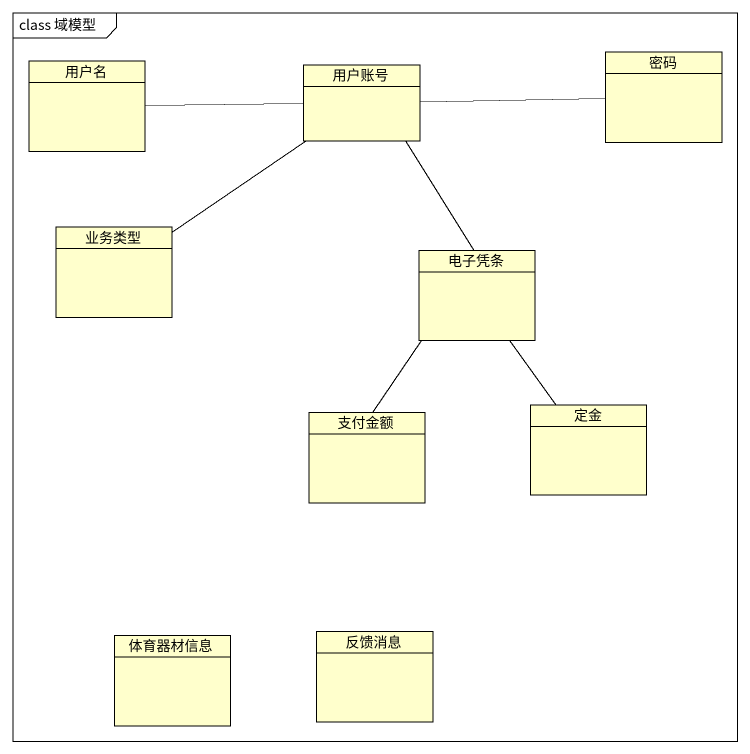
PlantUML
@startuml
mainframe class 域模型
hide circle
hide empty members
class 用户名
class 用户账号
class 密码
class 业务类型
class 电子凭条
class 支付金额
class 定金
class 体育器材信息
class 反馈消息
用户账号 -left- 用户名
用户账号 -right- 密码
用户账号 -- 业务类型
用户账号 -- 电子凭条
电子凭条 -- 支付金额
电子凭条 -- 定金
@enduml
